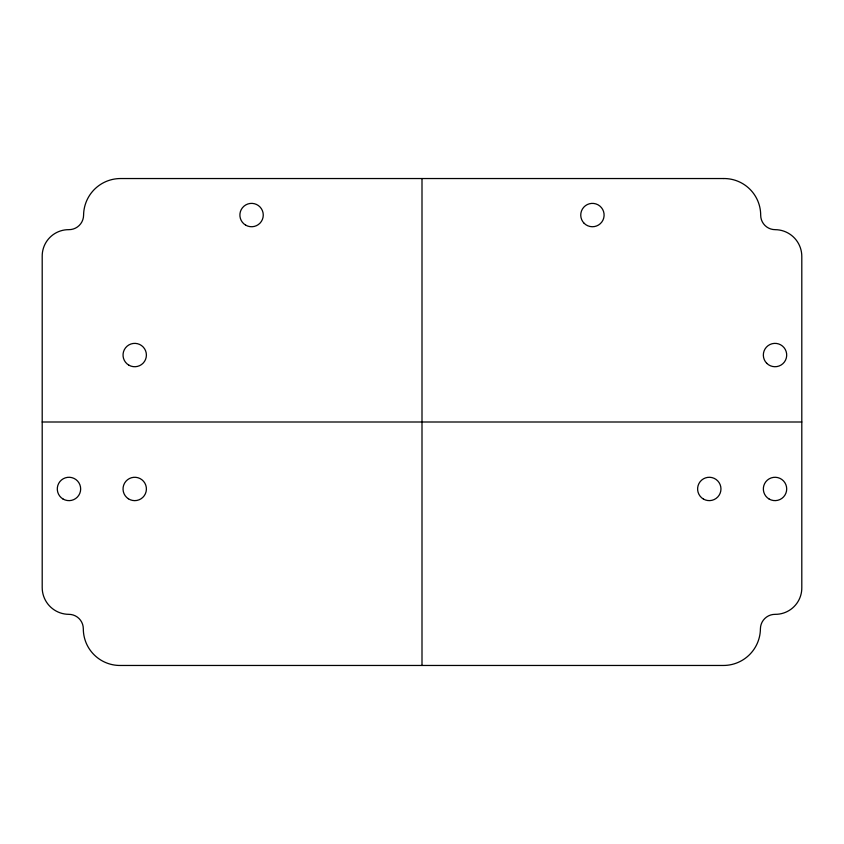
<?xml version="1.0" encoding="UTF-8"?>
<svg xmlns="http://www.w3.org/2000/svg" width="844" height="844" viewBox="0 0 844 844"><rect width="100%" height="100%" fill="white"/><g stroke="black" fill="none" stroke-linecap="round" stroke-linejoin="round"><path stroke-width="1.27" d="M42.2 422L801.8 422M422 178.538L422 665.462M723.403 178.538L120.597 178.538A37.009 37.009 0 0 0 83.588 215.199A14.612 14.612 0 0 1 68.839 229.663A26.396 26.396 0 0 0 42.2 256.449L42.2 587.551A26.776 26.776 0 0 0 68.839 614.337A14.464 14.464 0 0 1 83.313 628.801A36.661 36.661 0 0 0 120.597 665.462L723.403 665.462A37.009 37.009 0 0 0 760.412 628.801A14.612 14.612 0 0 1 775.161 614.337A26.396 26.396 0 0 0 801.8 587.551L801.8 256.449A26.776 26.776 0 0 0 775.161 229.663A14.464 14.464 0 0 1 760.687 215.199A36.661 36.661 0 0 0 723.403 178.538M245.731 225.179A11.689 11.689 0 0 0 263.265 215.062A11.689 11.689 0 0 0 245.731 204.934A11.689 11.689 0 0 0 245.731 225.179M584.164 223.322A11.689 11.689 0 0 0 603.713 218.079A11.689 11.689 0 0 0 589.397 203.773A11.689 11.689 0 0 0 584.164 223.322M703.442 499.068A11.689 11.689 0 0 0 720.966 488.95A11.689 11.689 0 0 0 703.442 478.833A11.689 11.689 0 0 0 703.442 499.068M769.179 499.068A11.689 11.689 0 0 0 786.703 488.95A11.689 11.689 0 0 0 769.179 478.833A11.689 11.689 0 0 0 769.179 499.068M766.753 363.31A11.689 11.689 0 0 0 786.302 358.078A11.689 11.689 0 0 0 771.996 343.761A11.689 11.689 0 0 0 766.753 363.31M128.868 365.167A11.689 11.689 0 0 0 146.402 355.05A11.689 11.689 0 0 0 128.868 344.932A11.689 11.689 0 0 0 128.868 365.167M128.372 498.772A11.689 11.689 0 0 0 146.392 489.531A11.689 11.689 0 0 0 129.385 478.559A11.689 11.689 0 0 0 128.372 498.772M62.994 498.994A11.689 11.689 0 0 0 80.665 489.119A11.689 11.689 0 0 0 63.279 478.748A11.689 11.689 0 0 0 62.994 498.994"/></g></svg>
